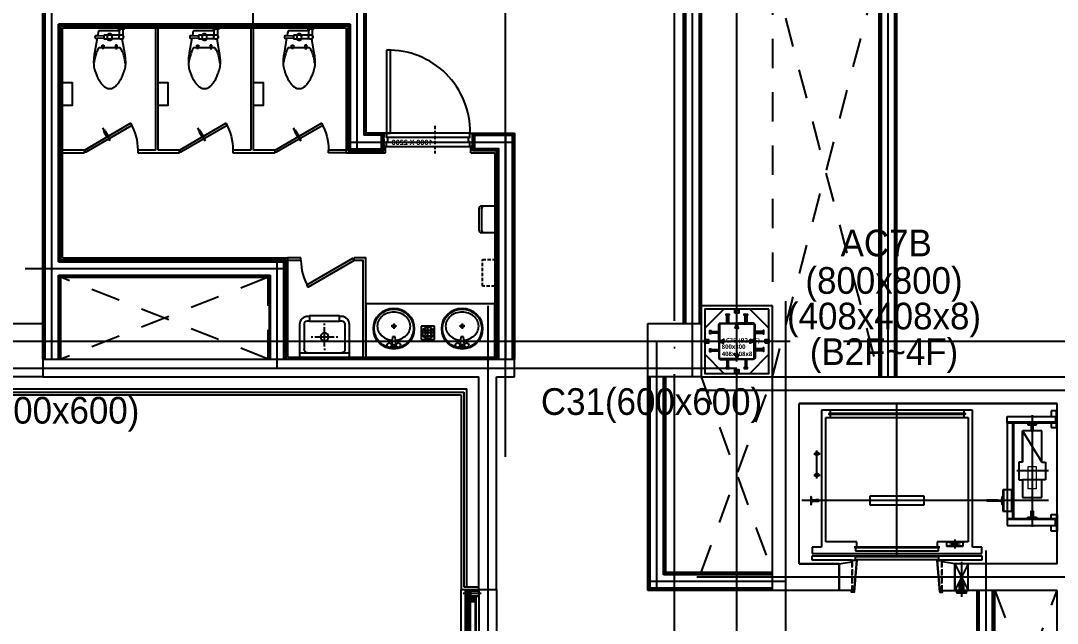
# Model space of a CAD drawing. Header units: millimetres. Extents: x -47382 to 204618, y -51045 to 127155.
# Drawn here: x 27950 to 39602, y 15202 to 21974 of the extents above; entities that cross this region are included whole.
import ezdxf
from ezdxf.enums import TextEntityAlignment as Align

# ---------------------------------------------------------------- set-up
doc = ezdxf.new("R2010")
doc.units = ezdxf.units.MM
doc.header["$LTSCALE"] = 300
doc.header["$MEASUREMENT"] = 0
for name, pattern in [('CEN', [62, 60, -1, 0, -1]), ('CENTERX2', [101.6, 63.5, -12.7, 12.7, -12.7]), ('HID', [2, 1.1, -0.9]), ('HIDDEN2', [0.1875, 0.125, -0.0625]), ('PHANTOM', [7745.504221, 3872.752111, -774.550422, 774.550422, -774.550422, 774.550422, -774.550422]), ('STD_HIDDEN', [3, 2, -1])]:
    doc.linetypes.add(name, pattern=pattern)
doc.layers.get('0').update_dxf_attribs({"linetype": 'CONTINUOUS'})
doc.layers.get('Defpoints').update_dxf_attribs({"color": 153, "linetype": 'CONTINUOUS'})
doc.layers.add('A-ANNO-NPLT', color=129, linetype='CONTINUOUS', plot=False)
doc.layers.add('Defpoint', color=161, linetype='CONTINUOUS', plot=False)
for name, color, linetype in [('A-CEN', 1, 'CEN'), ('A-DETL-PEN8', 8, 'CONTINUOUS'), ('A-DOOR', 4, 'CONTINUOUS'), ('A-DOOR-JAMB', 4, 'CONTINUOUS'), ('A-DOOR-SILL', 8, 'CONTINUOUS'), ('A-DOOR-SWING', 8, 'CONTINUOUS'), ('A-ELEV-OUT4', 9, 'CONTINUOUS'), ('A-FIN-TYP1', 6, 'CONTINUOUS'), ('A-FLOR-FLIN-TYP2', 8, 'CONTINUOUS'), ('A-FLOR-INSL', 8, 'CONTINUOUS'), ('A-FLOR-TOIL-PFIX', 9, 'CONTINUOUS'), ('A-FLOR-TOIL-SPCL', 6, 'CONTINUOUS'), ('A-FLOR-TOIL-WALL', 6, 'CONTINUOUS'), ('A-OUT-FIN-TYP2', 4, 'CONTINUOUS'), ('A-PS-HID', 5, 'HID'), ('A-ST-AXIS-CEN', 252, 'CEN'), ('A-ST-COL', 2, 'CONTINUOUS'), ('A-ST-CONC', 2, 'CONTINUOUS'), ('A-WALL-DRY1', 7, 'CONTINUOUS'), ('A-WIN', 4, 'CONTINUOUS'), ('가는선', 5, 'CONTINUOUS'), ('중심선', 1, 'CENTERX2')]:
    doc.layers.add(name, color=color, linetype=linetype)
doc.layers.add('보조근', color=7, linetype='CONTINUOUS', lineweight=0)
doc.styles.add('SH_대대리576', font='NanumGothicBold.ttf')
doc.styles.add('SHP-나눔bo', font='')
doc.styles.add('돋움', font='')
doc.styles.get('SHP-나눔bo').set_extended_font_data('NanumGothic', bold=True)
doc.styles.get('돋움').set_extended_font_data('Dotum')

# ---------------------------------------------------------------- blocks, each defined once
blk = doc.blocks.new('A$C0A4A5EFC')
at = {"layer": 'A-FLOR-TOIL-WALL'}
for p, q in [((203, 50, 0), (287, 195, 0)), ((221, 94, 0), (254, 152, 0)), ((233, 88, 0), (266, 145, 0)), ((242, 159, 0), (242, 160, 0)), ((242, 160, 0), (279, 139, 0)), ((242, 159, 0), (279, 138, 0)), ((268, 183, 0), (266, 181, 0)), ((266, 181, 0), (285, 170, 0)), ((268, 183, 0), (270, 184, 0)), ((286, 172, 0), (268, 183, 0)), ((286, 175, 0), (270, 184, 0)), ((279, 138, 0), (279, 139, 0)), ((286, 172, 0), (285, 170, 0)), ((286, 172, 0), (286, 175, 0)), ((213, 81, 0), (218, 89, 0)), ((213, 81, 0), (225, 74, 0)), ((218, 89, 0), (230, 82, 0)), ((220, 88, 0), (223, 94, 0)), ((221, 94, 0), (233, 88, 0)), ((225, 74, 0), (230, 82, 0)), ((229, 83, 0), (232, 88, 0))]:
    blk.add_line(p, q, dxfattribs=at)
at = {"layer": 'A-FLOR-TOIL-WALL', "elevation": 0}
blk.add_lwpolyline([(0, 300), (520, 0), (535, 26), (15, 326)], close=True, dxfattribs=at)
at = {"layer": 'A-FLOR-TOIL-WALL'}
blk.add_arc((0, 300, 0), 600, 330, 0, dxfattribs=at)
blk = doc.blocks.new('G$CBD59BD78')
at = {"layer": 'A-ANNO-NPLT'}
for p, q in [((2920, 2120), (20, 2120)), ((20, 320), (20, 2120)), ((2920, 320), (2920, 2120)), ((20, 320), (470, 320)), ((470, 320), (470, 20)), ((1770, 320), (1770, 20)), ((2920, 320), (1770, 320))]:
    blk.add_line(p, q, dxfattribs=at)
at = {"layer": 'A-DETL-PEN8'}
for p, q in [((470, 320), (610, 340)), ((1770, 320), (1630, 340))]:
    blk.add_line(p, q, dxfattribs=at)
at = {"layer": 'A-DETL-PEN8', "linetype": 'STD_HIDDEN', "ltscale": 0.1}
for points in [[(615, 351), (615, 8), (617, 8), (617, 351)], [(1625, 351), (1625, 8), (1623, 8), (1623, 351)]]:
    blk.add_lwpolyline(points, close=True, dxfattribs=at)
at = {"layer": 'A-ELEV-OUT4'}
for p, q in [((1970, 2045), (270, 2045)), ((270, 2045), (270, 505)), ((1970, 2045), (270, 2045)), ((270, 2045), (270, 505)), ((370, 2010), (355, 2010)), ((355, 2000), (370, 2000)), ((370, 2045), (370, 2010)), ((370, 2000), (370, 1965)), ((1870, 2045), (1870, 2010)), ((1870, 2010), (1885, 2010)), ((1885, 2000), (1870, 2000)), ((1870, 2000), (1870, 1965)), ((1885, 2010), (1885, 2000)), ((1970, 505), (1970, 2045)), ((1970, 505), (1970, 2045)), ((2855, 2039), (2855, 1976)), ((2920, 2039), (2855, 2039)), ((2920, 1853), (2920, 2039)), ((320, 565), (320, 1965)), ((320, 1965), (1920, 1965)), ((320, 565), (320, 1965)), ((320, 1965), (1920, 1965)), ((1920, 1965), (1920, 565)), ((1920, 1965), (1920, 565)), ((2358, 1901), (2358, 1976)), ((2358, 1976), (2900, 1976)), ((2358, 1901), (2358, 1976)), ((2358, 1976), (2900, 1976)), ((2900, 1910), (2358, 1910)), ((2433, 1901), (2358, 1901)), ((2358, 1901), (2358, 1150)), ((2433, 1901), (2358, 1901)), ((2358, 1901), (2358, 1150)), ((2900, 1901), (2358, 1901)), ((2900, 1901), (2358, 1901)), ((2424, 825), (2424, 1901)), ((2433, 825), (2433, 1901)), ((2433, 825), (2433, 1901)), ((2690, 1901), (2590, 1901)), ((2590, 1901), (2590, 1881)), ((2690, 1901), (2590, 1901)), ((2590, 1901), (2590, 1881)), ((2590, 1881), (2630, 1881)), ((2590, 1881), (2630, 1881)), ((2630, 1881), (2630, 1813)), ((2630, 1881), (2630, 1813)), ((2650, 1813), (2650, 1881)), ((2650, 1881), (2690, 1881)), ((2650, 1813), (2650, 1881)), ((2650, 1881), (2690, 1881)), ((2690, 1881), (2690, 1901)), ((2690, 1881), (2690, 1901)), ((2855, 1901), (2855, 1853)), ((2900, 1976), (2900, 1901)), ((2900, 1976), (2900, 1901)), ((2900, 1976), (2900, 1901)), ((2750, 1813), (2530, 1813)), ((2530, 1813), (2750, 1463)), ((2750, 1813), (2530, 1813)), ((2530, 1813), (2530, 1463)), ((2530, 1463), (2530, 1813)), ((2530, 1813), (2530, 1463)), ((2630, 1813), (2650, 1813)), ((2650, 1813), (2630, 1813)), ((2750, 1463), (2750, 1813)), ((2750, 1463), (2750, 1813)), ((2855, 1853), (2920, 1853)), ((245, 1557), (195, 1557)), ((2530, 1463), (2490, 1463)), ((2490, 1463), (2490, 1263)), ((2750, 1463), (2790, 1463)), ((2790, 1463), (2790, 1263)), ((2490, 1263), (2530, 1263)), ((2530, 1263), (2530, 1063)), ((2750, 1263), (2530, 1263)), ((2530, 1263), (2530, 1063)), ((2790, 1263), (2750, 1263)), ((2750, 1063), (2750, 1263)), ((2750, 1063), (2750, 1263)), ((2410, 1150), (2308, 1150)), ((2308, 1150), (2308, 910)), ((2410, 1150), (2308, 1150)), ((2308, 1150), (2308, 910)), ((2317, 1150), (2317, 910)), ((2358, 1150), (2358, 910)), ((2410, 910), (2410, 1150)), ((2410, 910), (2410, 1150)), ((2530, 1063), (2750, 1063)), ((2530, 1063), (2750, 1063)), ((2630, 1063), (2650, 1063)), ((2650, 1063), (2630, 1063)), ((2308, 910), (2410, 910)), ((2308, 910), (2410, 910)), ((2358, 910), (2358, 825)), ((2358, 910), (2358, 825)), ((2900, 825), (2358, 825)), ((2358, 825), (2358, 750)), ((2358, 825), (2433, 825)), ((2358, 825), (2433, 825)), ((2900, 816), (2358, 816)), ((2590, 825), (2590, 845)), ((2590, 845), (2630, 845)), ((2590, 825), (2590, 845)), ((2590, 845), (2630, 845)), ((2690, 825), (2590, 825)), ((2690, 825), (2590, 825)), ((2630, 845), (2630, 913)), ((2630, 845), (2630, 913)), ((2650, 913), (2650, 845)), ((2650, 913), (2650, 845)), ((2650, 845), (2690, 845)), ((2650, 845), (2690, 845)), ((2690, 845), (2690, 825)), ((2690, 845), (2690, 825)), ((2855, 825), (2855, 873)), ((2855, 873), (2920, 873)), ((2900, 750), (2900, 825)), ((2920, 873), (2920, 687)), ((2358, 750), (2900, 750)), ((2855, 687), (2855, 750)), ((2920, 687), (2855, 687)), ((270, 505), (165, 505)), ((165, 505), (165, 435)), ((270, 505), (165, 505)), ((165, 505), (165, 435)), ((670, 565), (320, 565)), ((670, 565), (320, 565)), ((640, 505), (670, 505)), ((1600, 505), (640, 505)), ((640, 505), (670, 505)), ((1585, 500), (655, 500)), ((655, 500), (655, 465)), ((1585, 500), (655, 500)), ((655, 500), (655, 465)), ((670, 505), (670, 565)), ((670, 505), (670, 565)), ((1920, 565), (1570, 565)), ((1570, 565), (1570, 505)), ((1920, 565), (1570, 565)), ((1570, 565), (1570, 505)), ((1570, 505), (1600, 505)), ((1570, 505), (1600, 505)), ((1585, 465), (1585, 500)), ((1585, 465), (1585, 500)), ((1660, 572), (1880, 572)), ((1660, 565), (1660, 572)), ((1860, 565), (1660, 565)), ((1680, 515), (1680, 565)), ((1680, 565), (1860, 565)), ((1680, 515), (1680, 565)), ((1680, 565), (1860, 565)), ((1860, 515), (1680, 515)), ((1860, 515), (1680, 515)), ((1860, 565), (1860, 515)), ((1860, 565), (1860, 515)), ((1860, 565), (1880, 565)), ((1880, 572), (1880, 565)), ((2075, 505), (1970, 505)), ((2075, 505), (1970, 505)), ((2075, 435), (2075, 505)), ((2075, 435), (2075, 505)), ((165, 435), (770, 435)), ((165, 435), (770, 435)), ((165, 359), (165, 410)), ((165, 410), (2075, 410)), ((610, 359), (165, 359)), ((655, 465), (1585, 465)), ((655, 465), (1585, 465)), ((655, 400), (1585, 400)), ((655, 365), (655, 400)), ((655, 400), (655, 400)), ((655, 400), (1585, 400)), ((655, 365), (655, 400)), ((1585, 365), (655, 365)), ((1585, 365), (655, 365)), ((770, 435), (2075, 435)), ((770, 435), (770, 435)), ((770, 435), (2075, 435)), ((1585, 400), (1585, 365)), ((1585, 400), (1585, 365)), ((2075, 359), (1630, 359)), ((2075, 410), (2075, 359)), ((610, 20), (470, 20)), ((1630, 20), (1770, 20))]:
    blk.add_line(p, q, dxfattribs=at)
for points in [[(355, 2010), (355, 2000), (1885, 2000), (1885, 2010)], [(1770, 20), (1920, 20), (1920, 320), (1770, 320)], [(1820, 0), (1870, 0), (1870, 107), (1820, 107)], [(1788, -7), (1902, -7), (1902, 0), (1788, 0)]]:
    blk.add_lwpolyline(points, close=True, dxfattribs=at)
for points in [[(161, 1021, -0.200316), (172, 1025), (206, 1025), (209, 1022), (241, 1022), (241, 1038), (209, 1038), (206, 1035), (172, 1035, -0.200316), (161, 1039), (158, 1070, 0.36397), (153, 1074), (152, 1074), (152, 985), (153, 985, 0.36397), (158, 990)], [(2299, 1021, 0.36397), (2294, 1025), (2254, 1025), (2251, 1022), (2135, 1022), (2135, 1038), (2251, 1038), (2254, 1035), (2294, 1035, 0.36397), (2299, 1039), (2302, 1070, -0.36397), (2307, 1074), (2308, 1074), (2308, 985), (2307, 985, -0.36397), (2302, 990)]]:
    blk.add_lwpolyline(points, format="xyb", close=True, dxfattribs=at)
for points in [[(610, 340), (610, 359), (670, 359), (640, 0), (610, 0), (610, 20), (613, 20), (613, 3), (637, 3), (667, 356), (613, 356), (613, 340), (610, 340)], [(1630, 340), (1630, 359), (1570, 359), (1600, 0), (1630, 0), (1630, 20), (1627, 20), (1627, 3), (1603, 3), (1573, 356), (1627, 356), (1627, 340), (1630, 340)]]:
    blk.add_lwpolyline(points, dxfattribs=at)
for centre in [(220, 1557), (220, 1557), (220, 1317), (220, 1317)]:
    blk.add_circle(centre, 20, dxfattribs=at)
at = {"layer": '가는선', "linetype": 'HIDDEN2', "ltscale": 100}
for p, q in [((2914, 1853), (2914, 2039)), ((2914, 873), (2914, 687))]:
    blk.add_line(p, q, dxfattribs=at)
at = {"layer": '가는선', "lineweight": 9, "ltscale": 100}
for p, q in [((2595, 1163), (2595, 1413)), ((2595, 1413), (2685, 1413)), ((2595, 1163), (2595, 1413)), ((2595, 1413), (2685, 1413)), ((2685, 1413), (2685, 1163)), ((2685, 1413), (2685, 1163)), ((2685, 1163), (2595, 1163)), ((2685, 1163), (2595, 1163))]:
    blk.add_line(p, q, dxfattribs=at)
at = {"layer": '가는선', "linetype": 'PHANTOM'}
for p, q in [((820, 1083), (1420, 1083)), ((820, 977), (820, 1083)), ((820, 1083), (1420, 1083)), ((820, 977), (820, 1083)), ((1420, 1083), (1420, 977)), ((1420, 1083), (1420, 977)), ((1420, 977), (820, 977)), ((1420, 977), (820, 977)), ((1770, 320), (1920, 20)), ((1920, 320), (1770, 20)), ((1820, 107), (1870, 0)), ((1870, 107), (1820, 0))]:
    blk.add_line(p, q, dxfattribs=at)
at = {"layer": '가는선', "ltscale": 200}
for p, q in [((1860, 515), (1680, 565)), ((1860, 565), (1680, 515))]:
    blk.add_line(p, q, dxfattribs=at)
at = {"layer": '중심선'}
for p, q in [((1120, 400), (1120, 2120)), ((2823, 1030), (50, 1030))]:
    blk.add_line(p, q, dxfattribs=at)
at = {"layer": '중심선', "ltscale": 200}
for p, q in [((2640, 1991), (2640, 735)), ((185, 1557), (255, 1557)), ((220, 1279), (220, 1591)), ((185, 1317), (255, 1317)), ((2823, 1363), (2466, 1363)), ((1770, 591), (1770, 492)), ((1845, 341), (1845, -53))]:
    blk.add_line(p, q, dxfattribs=at)
blk = doc.blocks.new('26')
at = {"layer": 'A-CEN'}
for p, q in [((150, -850), (150, 11550)), ((-850, 10550), (4350, 10550)), ((2400, 8750), (2400, 6050)), ((4350, 8450), (-850, 8450))]:
    blk.add_line(p, q, dxfattribs=at)
at = {"layer": 'A-PS-HID'}
for p, q in [((2500, 6450), (3200, 8300)), ((2500, 8300), (3200, 6450))]:
    blk.add_line(p, q, dxfattribs=at)
at = {"layer": 'A-ST-CONC'}
for p, q in [((0, 10700), (3500, 10700)), ((0, 8300), (0, 10700)), ((300, 8600), (300, 10400)), ((300, 10400), (3200, 10400)), ((3200, 8600), (3200, 10400)), ((750, 8600), (300, 8600)), ((750, 8300), (750, 8600)), ((3200, 8600), (2050, 8600)), ((2050, 8300), (2050, 8600)), ((750, 8300), (0, 8300)), ((3200, 8300), (2050, 8300)), ((3200, 6450), (3200, 8300))]:
    blk.add_line(p, q, dxfattribs=at)
at = {"layer": 'A-WALL-DRY1'}
for p, q in [((2300, 7750), (2300, 8300)), ((2312, 7763), (2312, 8300)), ((2325, 7775), (2325, 8300)), ((2475, 7775), (2475, 8300)), ((2488, 7763), (2488, 8300)), ((2500, 7750), (2500, 8300))]:
    blk.add_line(p, q, dxfattribs=at)
at = {"layer": 'A-ST-CONC'}
blk.add_blockref('G$CBD59BD78', (280, 8280), dxfattribs=at)
blk = doc.blocks.new('A$C693F5FA5')
at = {"layer": 'A-FLOR-TOIL-PFIX'}
for p, q in [((50, 370), (50, 90)), ((110, 410), (90, 410)), ((110, 405), (110, 460)), ((450, 405), (110, 405)), ((280, 360), (280, 380)), ((450, 460), (450, 405)), ((470, 410), (450, 410)), ((510, 370), (510, 90)), ((280, 120), (280, 340)), ((150, 230), (130, 230)), ((390, 230), (170, 230)), ((430, 230), (410, 230)), ((550, 50), (10, 50)), ((280, 100), (280, 80))]:
    blk.add_line(p, q, dxfattribs=at)
blk.add_lwpolyline([(560, 0), (0, 0), (0, 370, -0.414214), (90, 460), (110, 460), (110, 465), (450, 465), (450, 460), (470, 460, -0.414214), (560, 370)], format="xyb", close=True, dxfattribs=at)
blk.add_circle((280, 230), 45, dxfattribs=at)
for centre, radius, start, end in [((90, 370), 40, 90, 180), ((470, 370), 40, 0, 90), ((10, 40), 10, 90, 180), ((90, 90), 40, 180, 270), ((470, 90), 40, 270, 0), ((550, 40), 10, 0, 90)]:
    blk.add_arc(centre, radius, start, end, dxfattribs=at)
blk = doc.blocks.new('A$Ce9f1e3e8')
at = {"layer": 'A-FLOR-TOIL-WALL'}
blk.add_lwpolyline([(600, 600), (1120, 900), (1135, 874), (615, 574)], close=True, dxfattribs=at)
blk.add_arc((600, 600), 600, 0, 30, dxfattribs=at)
blk = doc.blocks.new('A$C2143027C')
at = {"layer": 'A-FLOR-FLIN-TYP2'}
for p, q in [((0, 0, -103000), (0, 1520, -103000)), ((400, 1520, -103000), (400, 0, -103000))]:
    blk.add_line(p, q, dxfattribs=at)
at = {"layer": 'A-WIN'}
for p, q in [((224, 1477, -103000), (23, 1477, -103000)), ((50, 75, -103000), (50, 1445, -103000)), ((64, 75, -103000), (64, 1445, -103000)), ((72, 1423, -103000), (72, 97, -103000)), ((72, 1423, -103000), (94, 1423, -103000)), ((73, 1423, -103000), (97, 1425, -103000)), ((77, 1423, -103000), (77, 97, -103000)), ((94, 1423, -103000), (88, 1423, -103000)), ((89, 1423, -103000), (89, 97, -103000)), ((94, 1423, -103000), (94, 97, -103000)), ((104, 1406, -103000), (102, 1406, -103000)), ((160, 1398, -103000), (160, 95, -103000)), ((165, 1398, -103000), (165, 135, -103000)), ((200, 1445, -103000), (200, 75, -103000)), ((102, 1385, -103000), (102, 122, -103000)), ((157, 1385, -103000), (157, 135, -103000)), ((224, 42, -103000), (23, 42, -103000)), ((72, 97, -103000), (94, 97, -103000)), ((73, 97, -103000), (97, 95, -103000)), ((94, 97, -103000), (88, 97, -103000)), ((104, 114, -103000), (102, 114, -103000))]:
    blk.add_line(p, q, dxfattribs=at)
at = {"layer": 'A-WIN', "elevation": -103000}
for points in [[(52, 1503), (61, 1503, -1), (61, 1501), (52, 1501, 0.414214), (52, 1501), (52, 1472, 0.414214), (53, 1471), (66, 1471), (66, 1473), (64, 1473), (64, 1475), (66, 1475, -0.414214), (67, 1474), (67, 1470, -0.414214), (66, 1469), (53, 1469, 0.414214), (52, 1468), (52, 1447, 0.414214), (52, 1446), (62, 1446, 0.414214), (62, 1447), (62, 1456), (65, 1456, -1), (65, 1455), (64, 1455), (64, 1445), (50, 1445), (50, 1510), (52, 1510), (52, 1503, 0.414214)], [(104, 1510), (104, 1501, 1), (105, 1501), (105, 1502), (107, 1502), (107, 1496), (105, 1496), (105, 1497, 1), (104, 1497), (104, 1493, 0.414214), (105, 1493), (107, 1493, -0.414214), (107, 1492), (107, 1484, -0.414214), (107, 1484), (93, 1484), (93, 1484), (92, 1484), (65, 1484, -0.414214), (64, 1485), (64, 1498), (65, 1498, 1), (65, 1500), (64, 1500), (64, 1510), (62, 1510), (62, 1505, -0.414214), (62, 1505), (53, 1505, 1), (53, 1503), (62, 1503, -0.414214), (62, 1503), (62, 1472, 0.414214), (63, 1471), (65, 1471), (65, 1472), (64, 1473, -0.322823), (64, 1473), (64, 1481, -0.414214), (65, 1482), (81, 1482, -0.414214), (81, 1481), (81, 1473, -0.284079), (81, 1473), (80, 1472), (80, 1471), (88, 1471, 0.414214), (89, 1471), (89, 1474, 1), (87, 1474), (87, 1473, -0.414214), (87, 1473), (84, 1473, -0.414214), (83, 1474), (83, 1481, -0.414214), (84, 1482), (87, 1482, -0.414214), (87, 1481), (87, 1481, 1), (89, 1481), (89, 1481, -0.414214), (89, 1482), (96, 1482, -0.414214), (97, 1481), (97, 1481, 1), (98, 1481), (98, 1481, -0.414214), (99, 1482), (101, 1482, -0.414214), (102, 1481), (102, 1474, -0.414214), (101, 1473), (99, 1473, -0.414214), (98, 1473), (98, 1474, 1), (97, 1474), (97, 1471, 0.414214), (97, 1471), (107, 1471, -0.414214), (107, 1470), (107, 1461, -0.414214), (107, 1461), (106, 1461, -0.414214), (105, 1461), (105, 1463, 1), (104, 1463), (104, 1458, 1), (105, 1458), (105, 1459), (107, 1459), (107, 1453), (105, 1453), (105, 1454, 1), (104, 1454), (104, 1445), (200, 1445), (200, 1510)], [(106, 1496, 0.414214), (107, 1497), (107, 1501, 0.414214), (106, 1502), (106, 1502, 0.414214), (105, 1501), (105, 1500, -0.696601), (104, 1500), (104, 1510), (71, 1510, 0.414214), (70, 1509), (70, 1502), (65, 1502), (65, 1500), (71, 1500, 0.414214), (72, 1501), (72, 1508), (101, 1508), (101, 1494), (104, 1494), (104, 1497, -0.696601), (105, 1497), (105, 1497, 0.414214), (106, 1496)], [(106, 1459, -0.414214), (107, 1458), (107, 1454, -0.414214), (106, 1453), (106, 1453, -0.414214), (105, 1454), (105, 1455, 0.696601), (104, 1455), (104, 1445), (71, 1445, -0.414214), (70, 1446), (70, 1453), (65, 1453), (65, 1455), (71, 1455, -0.414214), (72, 1454), (72, 1447), (101, 1447), (101, 1461), (104, 1461), (104, 1458, 0.696601), (105, 1458), (105, 1458, -0.414214), (106, 1459)], [(160, 1385), (160, 1388, -1), (161, 1388), (161, 1387), (163, 1387), (163, 1395), (161, 1395), (161, 1393, -1), (160, 1393), (160, 1397), (163, 1397), (163, 1424, 0.414213), (162, 1425), (118, 1425, -0.414213), (118, 1426), (118, 1428, -1), (119, 1428), (119, 1427), (121, 1427, 0.414214), (122, 1428), (122, 1434, 0.414214), (121, 1434), (119, 1434), (119, 1434, -1), (118, 1434), (118, 1434), (112, 1434), (112, 1434, -1), (111, 1434), (111, 1434), (109, 1434, 0.414214), (109, 1434), (109, 1428, 0.414214), (109, 1427), (111, 1427), (111, 1428, -1), (112, 1428), (112, 1426, -0.414214), (112, 1425), (104, 1425), (104, 1429, -0.414214), (105, 1429), (105, 1429, -0.414214), (105, 1429), (105, 1427), (107, 1427), (107, 1434), (105, 1434), (105, 1433, -1), (104, 1433), (104, 1436), (115, 1436), (115, 1436), (115, 1436), (121, 1436, 0.414214), (121, 1437), (121, 1442), (129, 1442), (129, 1444, -0.414214), (130, 1445, -0.414214), (131, 1444), (131, 1442), (157, 1442), (157, 1444, -0.414214), (158, 1445, -0.414214), (159, 1444), (159, 1442), (165, 1442), (165, 1385)], [(105, 1481), (109, 1481, 0.414214), (110, 1482), (110, 1507, -0.414214), (110, 1507), (197, 1507, -0.414214), (198, 1507), (198, 1448, -0.414214), (197, 1447), (110, 1447, -0.414214), (110, 1448), (110, 1473, 0.414214), (109, 1473), (105, 1473, -0.414214), (105, 1474), (105, 1481, -0.414214)], [(160, 135), (160, 132, 1), (161, 132), (161, 133), (163, 133), (163, 125), (161, 125), (161, 127, 1), (160, 127), (160, 123), (163, 123), (163, 96, -0.414213), (162, 95), (118, 95, 0.414213), (118, 94), (118, 92, 1), (119, 92), (119, 93), (121, 93, -0.414214), (122, 92), (122, 86, -0.414214), (121, 86), (119, 86), (119, 86, 1), (118, 86), (118, 86), (112, 86), (112, 86, 1), (111, 86), (111, 86), (109, 86, -0.414214), (109, 86), (109, 92, -0.414214), (109, 93), (111, 93), (111, 92, 1), (112, 92), (112, 94, 0.414214), (112, 95), (104, 95), (104, 91, 0.414214), (105, 91), (105, 91, 0.414214), (105, 91), (105, 93), (107, 93), (107, 86), (105, 86), (105, 87, 1), (104, 87), (104, 84), (115, 84), (115, 84), (115, 84), (121, 84, -0.414214), (121, 83), (121, 78), (129, 78), (129, 76, 0.414214), (130, 75, 0.414214), (131, 76), (131, 78), (157, 78), (157, 76, 0.414214), (158, 75, 0.414214), (159, 76), (159, 78), (165, 78), (165, 135)], [(52, 17), (61, 17, 1), (61, 18), (52, 18, -0.414214), (52, 19), (52, 48, -0.414214), (53, 49), (66, 49), (66, 47), (64, 47), (64, 45), (66, 45, 0.414214), (67, 46), (67, 50, 0.414214), (66, 51), (53, 51, -0.414214), (52, 52), (52, 73, -0.414214), (52, 73), (62, 73, -0.414214), (62, 73), (62, 63), (65, 63, 1), (65, 65), (64, 65), (64, 75), (50, 75), (50, 10), (52, 10), (52, 16, -0.414214)], [(104, 10), (104, 19, -1), (105, 19), (105, 18), (107, 18), (107, 24), (105, 24), (105, 23, -1), (104, 23), (104, 26, -0.414214), (105, 27), (107, 27, 0.414214), (107, 27), (107, 35, 0.414214), (107, 36), (93, 36), (93, 36), (92, 36), (65, 36, 0.414214), (64, 35), (64, 21), (65, 21, -1), (65, 20), (64, 20), (64, 10), (62, 10), (62, 15, 0.414214), (62, 15), (53, 15, -1), (53, 17), (62, 17, 0.414214), (62, 17), (62, 48, -0.414214), (63, 49), (65, 49), (65, 47), (64, 47, 0.322823), (64, 47), (64, 38, 0.414214), (65, 38), (81, 38, 0.414214), (81, 38), (81, 47, 0.284079), (81, 47), (80, 47), (80, 49), (88, 49, -0.414214), (89, 48), (89, 46, -1), (87, 46), (87, 46, 0.414214), (87, 47), (84, 47, 0.414214), (83, 46), (83, 39, 0.414214), (84, 38), (87, 38, 0.414214), (87, 38), (87, 39, -1), (89, 39), (89, 38, 0.414214), (89, 38), (96, 38, 0.414214), (97, 38), (97, 39, -1), (98, 39), (98, 38, 0.414214), (99, 38), (101, 38, 0.414214), (102, 39), (102, 46, 0.414214), (101, 47), (99, 47, 0.414214), (98, 46), (98, 46, -1), (97, 46), (97, 48, -0.414214), (97, 49), (107, 49, 0.414214), (107, 49), (107, 58, 0.414214), (107, 59), (106, 59, 0.414214), (105, 58), (105, 57, -1), (104, 57), (104, 62, -1), (105, 62), (105, 61), (107, 61), (107, 67), (105, 67), (105, 66, -1), (104, 66), (104, 75), (200, 75), (200, 10)], [(106, 61, 0.414214), (107, 62), (107, 66, 0.414214), (106, 67), (106, 67, 0.414214), (105, 66), (105, 65, -0.696601), (104, 65), (104, 75), (71, 75, 0.414214), (70, 74), (70, 67), (65, 67), (65, 65), (71, 65, 0.414214), (72, 66), (72, 73), (101, 73), (101, 59), (104, 59), (104, 62, -0.696601), (105, 62), (105, 62, 0.414214), (106, 61)], [(106, 24, -0.414214), (107, 23), (107, 19, -0.414214), (106, 18), (106, 18, -0.414214), (105, 19), (105, 20, 0.696601), (104, 20), (104, 10), (71, 10, -0.414214), (70, 11), (70, 18), (65, 18), (65, 20), (71, 20, -0.414214), (72, 18), (72, 12), (101, 12), (101, 26), (104, 26), (104, 23, 0.696601), (105, 23), (105, 23, -0.414214), (106, 24)], [(105, 38), (109, 38, -0.414214), (110, 38), (110, 13, 0.414214), (110, 12), (197, 12, 0.414214), (198, 13), (198, 72, 0.414214), (197, 72), (110, 72, 0.414214), (110, 72), (110, 47, -0.414214), (109, 46), (105, 46, 0.414214), (105, 46), (105, 39, 0.414214)]]:
    blk.add_lwpolyline(points, format="xyb", close=True, dxfattribs=at)
for points in [[(102, 1398), (102, 1398, -1), (102, 1400), (102, 1400), (102, 1404), (102, 1404), (102, 1404), (102, 1411), (97, 1411), (97, 1425), (95, 1425), (95, 1426), (97, 1426), (97, 1429), (82, 1429), (82, 1426), (84, 1426), (84, 1425), (81, 1425), (81, 1429), (72, 1429), (72, 1433, -0.414214), (72, 1433), (73, 1433, -0.414214), (73, 1433), (73, 1431), (83, 1431), (83, 1434), (86, 1434, -0.414214), (86, 1433), (86, 1433, -0.414214), (86, 1432), (85, 1432), (85, 1431), (86, 1431), (89, 1431), (89, 1434), (93, 1434, -0.414214), (94, 1433), (94, 1433, -0.414214), (93, 1432), (91, 1432), (91, 1431), (99, 1431), (99, 1413), (105, 1413, -0.414214), (106, 1413, -0.414214), (105, 1412), (105, 1412, 0.414214), (104, 1412, 0.414214), (105, 1411), (111, 1411, 0.414214), (111, 1412, 0.414214), (111, 1412), (110, 1412, -0.414214), (109, 1413, -0.414214), (110, 1413), (113, 1413), (113, 1407, -0.414214), (113, 1407), (111, 1407, -1), (111, 1408, 0.414214), (111, 1408), (111, 1408, 0.414214), (110, 1409), (105, 1409, 0.414214), (104, 1408), (104, 1408, 0.414214), (105, 1408, -1), (105, 1407, 0.414214), (104, 1406), (104, 1402, 0.414214), (105, 1401, -1), (105, 1400, 0.414214), (104, 1400), (104, 1400, 0.414214), (105, 1399), (110, 1399, 0.414214), (111, 1400), (111, 1400, 0.414214), (111, 1400, -1), (111, 1401), (113, 1401, -0.414214), (113, 1401), (113, 1399), (122, 1399), (122, 1404), (126, 1404), (126, 1402), (124, 1402), (124, 1399), (144, 1399), (144, 1402), (141, 1402), (141, 1404), (146, 1404), (146, 1399), (155, 1399), (155, 1404), (157, 1404), (157, 1385), (102, 1385), (102, 1398)], [(102, 122), (102, 122, 1), (102, 120), (102, 120), (102, 116), (102, 116), (102, 116), (102, 109), (97, 109), (97, 95), (95, 95), (95, 94), (97, 94), (97, 91), (82, 91), (82, 94), (84, 94), (84, 95), (81, 95), (81, 91), (72, 91), (72, 87, 0.414214), (72, 87), (73, 87, 0.414214), (73, 87), (73, 89), (83, 89), (83, 86), (86, 86, 0.414214), (86, 87), (86, 87, 0.414214), (86, 88), (85, 88), (85, 89), (86, 89), (89, 89), (89, 86), (93, 86, 0.414214), (94, 87), (94, 87, 0.414214), (93, 88), (91, 88), (91, 89), (99, 89), (99, 107), (105, 107, 0.414214), (106, 107, 0.414214), (105, 108), (105, 108, -0.414214), (104, 108, -0.414214), (105, 109), (111, 109, -0.414214), (111, 108, -0.414214), (111, 108), (110, 108, 0.414214), (109, 107, 0.414214), (110, 107), (113, 107), (113, 113, 0.414214), (113, 113), (111, 113, 1), (111, 112, -0.414214), (111, 112), (111, 112, -0.414214), (110, 111), (105, 111, -0.414214), (104, 112), (104, 112, -0.414214), (105, 112, 1), (105, 113, -0.414214), (104, 114), (104, 118, -0.414214), (105, 119, 1), (105, 120, -0.414214), (104, 120), (104, 120, -0.414214), (105, 121), (110, 121, -0.414214), (111, 120), (111, 120, -0.414214), (111, 120, 1), (111, 119), (113, 119, 0.414214), (113, 119), (113, 121), (122, 121), (122, 116), (126, 116), (126, 118), (124, 118), (124, 121), (144, 121), (144, 118), (141, 118), (141, 116), (146, 116), (146, 121), (155, 121), (155, 116), (157, 116), (157, 135), (102, 135), (102, 122)]]:
    blk.add_lwpolyline(points, format="xyb", dxfattribs=at)
for points in [[(73, 1423), (97, 1423), (97, 1425), (73, 1425)], [(124, 1440), (124, 1427), (163, 1427), (163, 1440)], [(155, 1387), (155, 1397), (104, 1397), (104, 1387)], [(155, 133), (155, 123), (104, 123), (104, 133)], [(73, 97), (97, 97), (97, 95), (73, 95)], [(124, 80), (124, 93), (163, 93), (163, 80)]]:
    blk.add_lwpolyline(points, close=True, dxfattribs=at)
at = {"layer": 'A-WIN'}
for centre, radius, start, end in [((64, 1426, -103000), 8.43, 339.237, 20.763), ((115, 1420, -103000), 6.14, 63.4061, 116.5939), ((122, 1404, -103000), 9.86, 163.8262, 196.1738), ((122, 116, -103000), 9.86, 163.8262, 196.1738), ((64, 94, -103000), 8.43, 339.237, 20.763), ((115, 100, -103000), 6.14, 243.4061, 296.5939)]:
    blk.add_arc(centre, radius, start, end, dxfattribs=at)
blk = doc.blocks.new('A$C565F2A7F')
at = {"layer": 'A-FLOR-TOIL-PFIX'}
for p, q in [((65, 220), (180, 220)), ((65, 120), (165, 120)), ((115, 230), (95, 230)), ((95, 230), (95, 190)), ((95, 190), (115, 190)), ((115, 190), (115, 230)), ((180, 220), (295, 220)), ((245, 120), (195, 120)), ((245, 190), (245, 230)), ((245, 230), (265, 230)), ((265, 190), (245, 190)), ((245, 80), (245, 120)), ((265, 230), (265, 190)), ((85, 0), (15, 0)), ((30, 10), (70, 10)), ((65, 80), (165, 80)), ((70, 85), (70, 31)), ((195, 80), (245, 80))]:
    blk.add_line(p, q, dxfattribs=at)
for points in [[(85, 0), (80, 10), (70, 10), (70, 31, 0.018932), (105, 30), (180, 30), (255, 30, 0.024922), (301, 32, 0.25497), (305, 35, 0.056948), (307, 39, 0.016043), (310, 55), (316, 86), (330, 85, 1.060552), (330, 115), (321, 114), (350, 280, 0.022182), (359, 348, 0.0294), (360, 400, 0.029565), (357, 436, 0.035314), (350, 465, 0.006976), (346, 477, 0.004694), (340, 495, 0.019426), (324, 536, 0.015468), (300, 585, 0.040875), (281, 615, 0.036447), (255, 645, 0.04843), (231, 665, 0.068612), (210, 675, 0.037226), (195, 679, 0.041311), (180, 680, 0.041311), (166, 679, 0.037226), (150, 675, 0.068612), (130, 665, 0.04843), (105, 645, 0.036447), (79, 615, 0.040875), (60, 585, 0.015468), (36, 536, 0.019426), (20, 495, 0.004694), (14, 477, 0.006976), (10, 465, 0.035314), (4, 436, 0.029565), (0, 400, 0.0294), (2, 348, 0.022182), (10, 280), (38, 122, 0.455372), (30, 85), (30, 10), (20, 10), (15, 0)], [(245, 90), (316, 86, 1.060552)]]:
    blk.add_lwpolyline(points, format="xyb", dxfattribs=at)
blk.add_lwpolyline([(321, 114), (245, 110)], dxfattribs=at)
for centre in [(50, 100), (180, 100)]:
    blk.add_circle(centre, 25, dxfattribs=at)
for centre, radius, start, end in [((341, 418), 337, 184.3987, 191.6565), ((597, 471), 599, 191.6565, 195.9454), ((-454, 544), 828, 344.0546, 346.4166), ((113, 407), 244, 346.4166, 355.6013), ((246, 371), 234, 195.9454, 202.8053), ((309, 397), 303, 202.8053, 206.5651), ((463, 474), 475, 206.5651, 209.5675), ((202, 326), 174, 209.5675, 216.8699), ((265, 262), 54.8, 315, 335.9278), ((49, 359), 291, 335.9278, 339.444), ((-206, 454), 564, 339.444, 341.9714), ((-682, 609), 1064, 341.9714, 344.0546), ((65, 224), 3.54, 216.8699, 270), ((180, 100), 35, 34.8499, 145.1501), ((295, 232), 12.3, 270, 315), ((180, 100), 35, 214.8499, 325.1501)]:
    blk.add_arc(centre, radius, start, end, dxfattribs=at)
blk = doc.blocks.new('G$C694901BE')
at = {"layer": 'A-FLOR-TOIL-PFIX'}
for p, q in [((0, 150), (0, 0)), ((150, 150), (0, 150)), ((43, 131), (43, 19)), ((75, 10), (75, 140)), ((107, 131), (107, 19)), ((150, 0), (150, 150)), ((0, 0), (150, 0)), ((140, 75), (10, 75)), ((19, 107), (131, 107)), ((19, 43), (131, 43))]:
    blk.add_line(p, q, dxfattribs=at)
blk.add_circle((75, 75), 64.7, dxfattribs=at)
blk = doc.blocks.new('핸드드라이어')
at = {"layer": 'A-FLOR-TOIL-SPCL'}
for p, q in [((-141, 83), (-141, -67)), ((-141, 83), (159, 83)), ((159, 83), (159, -67)), ((-111, -67), (129, -67)), ((-111, -97), (129, -97))]:
    blk.add_line(p, q, dxfattribs=at)
for centre, start, end in [((-111, -37), 180, 270), ((-111, -67), 180, 270), ((129, -37), 270, 0), ((129, -67), 270, 0)]:
    blk.add_arc(centre, 30, start, end, dxfattribs=at)
blk = doc.blocks.new('드라이 페이퍼')
at = {"layer": 'A-FLOR-TOIL-SPCL', "linetype": 'HIDDEN2'}
blk.add_lwpolyline([(750, 0), (750, 140), (450, 140), (450, 0), (750, 0)], dxfattribs=at)
at = {"layer": 'A-FLOR-TOIL-SPCL', "xscale": -1, "rotation": 180}
blk.add_blockref('핸드드라이어', (-9, 83), dxfattribs=at)
blk = doc.blocks.new('G$C718DDBFA')
at = {"layer": 'A-ANNO-NPLT', "linetype": 'HIDDEN2'}
for p, q in [((941, 1040), (1071, 1040)), ((941, 1020), (941, 1040)), ((941, 1030), (1071, 1030)), ((941, 1020), (1071, 1020)), ((961, 1020), (961, 1040)), ((1051, 1020), (1051, 1040)), ((1071, 1020), (1071, 1040)), ((851, 595), (1161, 595)), ((941, 20), (941, 0)), ((941, 20), (1071, 20)), ((941, 10), (1071, 10)), ((941, 0), (1071, 0)), ((961, 20), (961, 0)), ((1051, 20), (1051, 0)), ((1071, 20), (1071, 0))]:
    blk.add_line(p, q, dxfattribs=at)
at = {"layer": 'A-ANNO-NPLT', "linetype": 'ByBlock'}
blk.add_lwpolyline([(979, 53), (979, 987), (934, 987), (934, 53)], close=True, dxfattribs=at)
at = {"layer": 'A-DOOR', "linetype": 'ByBlock'}
blk.add_lwpolyline([(0, 53), (934, 53), (934, 98), (0, 98)], close=True, dxfattribs=at)
at = {"layer": 'A-DOOR-JAMB'}
for points in [[(1061, 1020), (1081, 1020), (1081, 990), (1031, 990), (1031, 975), (981, 975), (981, 990), (931, 990), (931, 1020), (951, 1020)], [(1061, 20), (1081, 20), (1081, 50), (1031, 50), (1031, 65), (981, 65), (981, 50), (931, 50), (931, 20), (951, 20)]]:
    blk.add_lwpolyline(points, dxfattribs=at)
at = {"layer": 'A-DOOR-SILL'}
for p, q in [((931, 990), (931, 50)), ((1081, 50), (1081, 990))]:
    blk.add_line(p, q, dxfattribs=at)
at = {"layer": 'A-DOOR-SWING'}
blk.add_arc((915, 76), 915, 88.9585, 181.4096, dxfattribs=at)
at = {"layer": 'A-ANNO-NPLT', "linetype": 'ByBlock', "style": 'SHP-나눔bo', "text_generation_flag": 4}
blk.add_text('1000 X 2200', height=60, rotation=270, dxfattribs=at).set_placement((1066, 339), align=Align.CENTER)
blk = doc.blocks.new('xbar')
at = {"layer": 'Defpoints'}
blk.add_lwpolyline([(-21, 21), (21, 21), (21, -21), (-21, -21)], close=True, dxfattribs=at)
at = {"layer": '보조근'}
for p, q in [((-21, -21), (21, 21)), ((-21, 21), (21, -21))]:
    blk.add_line(p, q, dxfattribs=at)
blk = doc.blocks.new('AC7B(b2~b1f)')
for points in [[(760, 760), (40, 760), (40, 40), (760, 40)], [(288, 694), (280, 694), (280, 704), (315, 704), (315, 694), (307, 694), (307, 604), (288, 604)], [(492, 694), (484, 694), (484, 704), (519, 704), (519, 694), (511, 694), (511, 604), (492, 604)], [(106, 492), (106, 484), (96, 484), (96, 520), (106, 520), (106, 512), (196, 512), (196, 492)], [(694, 492), (694, 484), (704, 484), (704, 520), (694, 520), (694, 512), (604, 512), (604, 492)], [(106, 288), (106, 280), (96, 280), (96, 316), (106, 316), (106, 308), (196, 308), (196, 288)], [(694, 298), (694, 290), (704, 290), (704, 325), (694, 325), (694, 317), (604, 317), (604, 298)], [(288, 106), (280, 106), (280, 96), (315, 96), (315, 106), (307, 106), (307, 196), (288, 196)], [(492, 106), (484, 106), (484, 96), (519, 96), (519, 106), (511, 106), (511, 196), (492, 196)]]:
    blk.add_lwpolyline(points, close=True)
for points in [[(254, 760), (40, 546)], [(546, 760), (760, 546)], [(254, 40), (40, 254)], [(546, 40), (760, 254)]]:
    blk.add_lwpolyline(points)
at = {"layer": 'A-ST-COL'}
blk.add_lwpolyline([(800, 800), (0, 800), (0, 0), (800, 0)], close=True, dxfattribs=at)
for points in [[(216, 596, 0.414214), (204, 584), (204, 420, 0.520567), (220, 409), (251, 420), (254, 413), (223, 401, -0.520567), (196, 420), (196, 584, -0.414214), (216, 604), (380, 604, -0.520567), (399, 577), (387, 546), (380, 549), (391, 580, 0.520567), (380, 596)], [(584, 596, -0.414214), (596, 584), (596, 420, -0.520567), (580, 409), (549, 420), (546, 413), (577, 401, 0.520567), (604, 420), (604, 584, 0.414214), (584, 604), (420, 604, 0.520567), (401, 577), (412, 546), (420, 549), (409, 580, -0.520567), (420, 596)], [(216, 204, -0.414214), (204, 216), (204, 380, -0.520567), (220, 391), (251, 380), (254, 387), (223, 399, 0.520567), (196, 380), (196, 216, 0.414214), (216, 196), (380, 196, 0.520567), (399, 223), (387, 254), (380, 251), (391, 220, -0.520567), (380, 204)], [(584, 204, 0.414214), (596, 216), (596, 380, 0.520567), (580, 391), (549, 380), (546, 387), (577, 399, -0.520567), (604, 380), (604, 216, -0.414214), (584, 196), (420, 196, -0.520567), (401, 223), (412, 254), (420, 251), (409, 220, 0.520567), (420, 204)]]:
    blk.add_lwpolyline(points, format="xyb", close=True, dxfattribs=at)
at = {"layer": 'Defpoint'}
for p, q in [((400, 174), (400, 626)), ((174, 400), (626, 400))]:
    blk.add_line(p, q, dxfattribs=at)
at = {"layer": '보조근', "rotation": 89.99999999999937}
for p in [(400, 739), (61, 400), (739, 400), (400, 61)]:
    blk.add_blockref('xbar', p, dxfattribs=at)
at = {"layer": 'Defpoint', "linetype": 'Continuous', "style": 'SH_대대리576'}
for s, p in [('AC7B (B2~4F)', (230, 410)), ('800x800', (230, 340)), ('408x408x8', (230, 259))]:
    blk.add_text(s, height=50, dxfattribs=at).set_placement(p, align=Align.MIDDLE_LEFT)
blk = doc.blocks.new('ACT 지상1층구조평면도')
at = {"layer": 'A-ST-COL'}
for points in [[(74982, 69016), (74982, 69616), (75582, 69616), (75582, 69016), (74982, 69016)], [(82382, 69616), (82982, 69616), (82982, 69016), (82382, 69016), (82382, 69616)]]:
    blk.add_lwpolyline(points, dxfattribs=at)
blk.add_blockref('AC7B(b2~b1f)', (82982, 69016))

msp = doc.modelspace()

# ---------------------------------------------------------------- linework, layer by layer
for points in [[(35400, 24879), (35600, 24879), (35600, 18571)], [(35413, 18571), (35413, 24866), (35588, 24866), (35588, 18571)], [(35425, 18571), (35425, 24854), (35575, 24854), (35575, 18571)]]:
    msp.add_lwpolyline(points)
at = {"layer": 'A-CEN'}
for p, q in [((33400, 17071), (33400, 99371)), ((37700, 17971), (37700, 30071)), ((28300, 18171), (28300, 25171)), ((31730, 23481), (31730, 20511)), ((33400, 17671), (33400, 20711)), ((33400, 20711), (33400, 18171)), ((31630, 20611), (33500, 20611)), ((30830, 19291), (30830, 18071)), ((28000, 19191), (30930, 19191)), ((33200, 18771), (33200, 0)), ((35100, 15571), (35100, 18371)), ((19400, 18071), (36000, 18071)), ((36550, 15671), (35000, 15671))]:
    msp.add_line(p, q, dxfattribs=at)
for points in [[(35500, 17971), (35500, 44171)], [(31830, 22831), (30560, 22831), (30560, 21924)]]:
    msp.add_lwpolyline(points, dxfattribs=at)
at = {"layer": 'A-FIN-TYP1'}
for p, q in [((28420, 19311), (28420, 21891)), ((31610, 21891), (28420, 21891)), ((31610, 21891), (31610, 20491)), ((32050, 20491), (32050, 20561)), ((33010, 20491), (33010, 20561)), ((31610, 20491), (32050, 20491)), ((33010, 20491), (33280, 20491)), ((33280, 20491), (33280, 18171)), ((28420, 19311), (30950, 19311)), ((30950, 19311), (30950, 18191)), ((30950, 18191), (33280, 18191))]:
    msp.add_line(p, q, dxfattribs=at)
at = {"layer": 'A-FLOR-INSL'}
for p in [(20065, 17836), (32965, 15611)]:
    msp.add_line(p, (32965, 17836), dxfattribs=at)
at = {"layer": 'A-FLOR-TOIL-PFIX'}
for p, q in [((32175, 18541), (32113, 18541)), ((32144, 18572), (32144, 18510)), ((32943, 18541), (32881, 18541)), ((32912, 18572), (32912, 18510)), ((32130, 18423), (32123, 18347)), ((32158, 18423), (32130, 18423)), ((32165, 18347), (32158, 18423)), ((32898, 18423), (32890, 18347)), ((32926, 18423), (32898, 18423)), ((32933, 18347), (32926, 18423)), ((32118, 18342), (32115, 18342)), ((32173, 18314), (32115, 18314)), ((32173, 18342), (32170, 18342)), ((32885, 18342), (32882, 18342)), ((32941, 18314), (32882, 18314)), ((32941, 18342), (32938, 18342))]:
    msp.add_line(p, q, dxfattribs=at)
for points in [[(28420, 21281), (28530, 21281), (28530, 21021), (28420, 21021)], [(29495, 21281), (29605, 21281), (29605, 21021), (29495, 21021)], [(30565, 21281), (30675, 21281), (30675, 21021), (30565, 21021)], [(33280, 18791), (31830, 18791), (31830, 18191), (33280, 18191)]]:
    msp.add_lwpolyline(points, close=True, dxfattribs=at)
for points in [[(32162, 18384, 0.064435), (32216, 18396, 0.091719), (32275, 18430, 0.103599), (32316, 18483, 0.113912), (32330, 18542, 0.113912), (32316, 18601, 0.103599), (32275, 18653, 0.091719), (32216, 18687, 0.084785), (32144, 18700, 0.084785), (32071, 18687, 0.091719), (32012, 18653, 0.103599), (31971, 18601, 0.113912), (31958, 18542, 0.113912), (31971, 18483, 0.103599), (32012, 18430, 0.091719), (32071, 18396, 0.064435), (32126, 18384, 0.084785)], [(32929, 18384, 0.064435), (32984, 18396, 0.091719), (33043, 18430, 0.103599), (33084, 18483, 0.113912), (33098, 18542, 0.113912), (33084, 18601, 0.103599), (33043, 18653, 0.091719), (32984, 18687, 0.084785), (32912, 18700, 0.084785), (32839, 18687, 0.091719), (32780, 18653, 0.103599), (32739, 18601, 0.113912), (32726, 18542, 0.113912), (32739, 18483, 0.103599), (32780, 18430, 0.091719), (32839, 18396, 0.064435), (32894, 18384, 0.084785)]]:
    msp.add_lwpolyline(points, format="xyb", dxfattribs=at)
for centre, radius in [((32144, 18514), 230), ((32144, 18514), 220), ((32912, 18514), 230), ((32912, 18514), 220), ((32144, 18542), 15), ((32912, 18542), 15), ((32094, 18328), 25), ((32144, 18328), 8), ((32194, 18328), 25), ((32862, 18328), 25), ((32912, 18328), 8), ((32962, 18328), 25)]:
    msp.add_circle(centre, radius, dxfattribs=at)
for centre, start, end in [((32118, 18347), 270, 354.6091), ((32170, 18347), 185.3909, 270), ((32885, 18347), 270, 354.6091), ((32938, 18347), 185.3909, 270)]:
    msp.add_arc(centre, 5, start, end, dxfattribs=at)
at = {"layer": 'A-FLOR-TOIL-WALL'}
for p, q in [((29465, 21891), (29465, 20521)), ((29495, 20521), (29495, 21891)), ((30535, 21891), (30535, 20521)), ((30565, 20521), (30565, 21891)), ((28665, 20521), (28420, 20521)), ((28665, 20491), (28665, 20521)), ((29265, 20521), (29265, 20491)), ((29465, 20521), (29265, 20521)), ((29735, 20521), (29495, 20521)), ((29735, 20491), (29735, 20521)), ((30335, 20521), (30335, 20491)), ((30535, 20521), (30335, 20521)), ((30810, 20521), (30565, 20521)), ((30810, 20491), (30810, 20521)), ((31410, 20491), (31410, 20521)), ((31610, 20521), (31410, 20521)), ((28420, 20491), (28665, 20491)), ((29265, 20491), (29735, 20491)), ((30335, 20491), (30810, 20491)), ((31610, 20491), (31410, 20491))]:
    msp.add_line(p, q, dxfattribs=at)
for points in [[(31100, 19311), (30950, 19311)], [(31100, 19281), (30950, 19281)], [(31100, 19281), (31100, 19311)], [(31830, 18211), (31830, 19311), (31700, 19311)], [(31700, 19281), (31700, 19311)], [(31800, 18191), (31800, 19281), (31700, 19281)]]:
    msp.add_lwpolyline(points, dxfattribs=at)
at = {"layer": 'A-OUT-FIN-TYP2'}
for p, q in [((20000, 17771), (32900, 17771)), ((20030, 17801), (32930, 17801)), ((32900, 17771), (32900, 15581)), ((32930, 17801), (32930, 15611)), ((32900, 15581), (33100, 15581)), ((32930, 15611), (33100, 15611))]:
    msp.add_line(p, q, dxfattribs=at)
at = {"layer": 'A-PS-HID'}
for p, q in [((36400, 29571), (36400, 18771)), ((36395, 22584), (37600, 17971)), ((36400, 17971), (37600, 22571)), ((35600, 15771), (36400, 17971)), ((35600, 17971), (36400, 15771))]:
    msp.add_line(p, q, dxfattribs=at)
for points in [[(30730, 18171), (30730, 19091), (28400, 18171)], [(30730, 18171), (28400, 19091)]]:
    msp.add_lwpolyline(points, dxfattribs=at)
at = {"layer": 'A-ST-AXIS-CEN'}
for p, q in [((35300, 0), (35300, 99371)), ((36000, 0), (36000, 99371)), ((0, 18371), (142000, 18371))]:
    msp.add_line(p, q, dxfattribs=at)
at = {"layer": 'A-ST-CONC'}
for p, q in [((28200, 18171), (33500, 18171)), ((33500, 17971), (33500, 18171)), ((28200, 17971), (33100, 17971)), ((33100, 15581), (33100, 17971)), ((33300, 15581), (33300, 17971)), ((33300, 17971), (33500, 17971)), ((33100, 15581), (33300, 15581))]:
    msp.add_line(p, q, dxfattribs=at)
at = {"layer": 'A-WALL-DRY1'}
for p, q in [((37775, 17971), (37775, 29746)), ((37788, 17971), (37788, 29759)), ((37800, 17971), (37800, 29771)), ((37625, 17971), (37625, 29596)), ((37600, 17971), (37600, 29571)), ((37613, 17971), (37613, 29584)), ((28200, 18171), (28200, 25171)), ((28212, 18171), (28212, 25159)), ((28225, 18171), (28225, 25146)), ((35400, 18571), (35400, 24879)), ((31805, 22086), (31805, 20686)), ((31817, 22099), (31817, 20699)), ((31830, 22111), (31830, 20711)), ((28375, 19266), (28375, 21936)), ((31655, 21936), (28375, 21936)), ((28387, 19279), (28387, 21924)), ((31642, 21924), (28387, 21924)), ((28400, 19291), (28400, 21911)), ((31630, 21911), (28400, 21911)), ((31630, 21911), (31630, 20511)), ((31642, 21924), (31642, 20524)), ((31655, 21936), (31655, 20536)), ((32005, 20686), (31805, 20686)), ((32017, 20699), (31817, 20699)), ((32030, 20711), (31830, 20711)), ((32005, 20536), (32005, 20686)), ((32017, 20524), (32017, 20699)), ((32030, 20511), (32030, 20711)), ((33030, 20511), (33030, 20711)), ((33030, 20711), (33500, 20711)), ((33500, 20711), (33500, 18171)), ((31630, 20511), (32030, 20511)), ((31642, 20524), (32017, 20524)), ((31655, 20536), (32005, 20536)), ((33300, 20511), (33030, 20511)), ((33300, 18171), (33300, 20511)), ((28375, 19266), (30905, 19266)), ((28387, 19279), (30918, 19279)), ((28400, 19291), (30930, 19291)), ((30905, 19266), (30905, 18171)), ((30918, 19279), (30918, 18171)), ((30930, 19291), (30930, 18171)), ((28375, 19116), (30755, 19116)), ((28375, 18171), (28375, 19116)), ((30755, 19116), (30755, 18171)), ((28387, 19104), (30743, 19104)), ((28387, 18171), (28387, 19104)), ((28400, 19091), (30730, 19091)), ((28400, 18171), (28400, 19091)), ((30743, 19104), (30743, 18171)), ((35000, 15571), (35000, 17971)), ((35013, 15584), (35013, 17971)), ((35025, 15596), (35025, 17971)), ((35175, 15746), (35175, 17971)), ((35188, 15759), (35188, 17971)), ((35200, 15771), (35200, 17971)), ((36400, 15746), (35175, 15746)), ((36400, 15759), (35188, 15759)), ((36400, 15771), (35200, 15771)), ((36400, 15571), (35000, 15571)), ((36400, 15584), (35013, 15584)), ((36400, 15596), (35025, 15596))]:
    msp.add_line(p, q, dxfattribs=at)
for points in [[(33313, 18171), (33313, 20524), (33042, 20524), (33042, 20699), (33488, 20699), (33488, 18171)], [(33325, 18171), (33325, 20536), (33055, 20536), (33055, 20686), (33475, 20686), (33475, 18171)]]:
    msp.add_lwpolyline(points, dxfattribs=at)

# ---------------------------------------------------------------- block references
for name, p in [('ACT 지상1층구조평면도', (-47382, -51045)), ('26', (36400, 7271)), ('G$C694901BE', (32453, 18391)), ('A$C2143027C', (32900, 14061))]:
    msp.add_blockref(name, p)
at = {"rotation": 270}
msp.add_blockref('G$C718DDBFA', (32010, 21643), dxfattribs=at)
at = {"xscale": -1, "rotation": 89.99999999999993}
msp.add_blockref('드라이 페이퍼', (33280, 19741), dxfattribs=at)
at = {"linetype": 'Continuous', "xscale": -1}
msp.add_blockref('A$C693F5FA5', (31645, 18191), dxfattribs=at)
at = {"layer": 'A-FLOR-TOIL-PFIX', "rotation": 180}
for p in [(29130, 21891), (30195, 21891), (31260, 21891)]:
    msp.add_blockref('A$C565F2A7F', p, dxfattribs=at)
at = {"layer": 'A-FLOR-TOIL-WALL', "xscale": -1, "rotation": 180}
for p in [(28665, 20821), (29735, 20821), (30810, 20821)]:
    msp.add_blockref('A$C0A4A5EFC', p, dxfattribs=at)
at = {"layer": 'A-FLOR-TOIL-WALL', "rotation": 180}
msp.add_blockref('A$Ce9f1e3e8', (32300, 19881), dxfattribs=at)

# ---------------------------------------------------------------- texts
at = {"layer": 'Defpoints', "linetype": 'Continuous', "style": '돋움'}
for s, p in [('AC7B', (37679, 19236)), ('(800x800)', (37654, 18815)), ('(408x408x8)', (37654, 18415)), ('(B2F~4F)', (37654, 18015)), ('C31(600x600)', (35041, 17454)), ('C32(600x600)', (28040, 17356))]:
    msp.add_text(s, height=300, dxfattribs=at).set_placement(p, align=Align.BOTTOM_CENTER)

doc.saveas('drawing.dxf')
